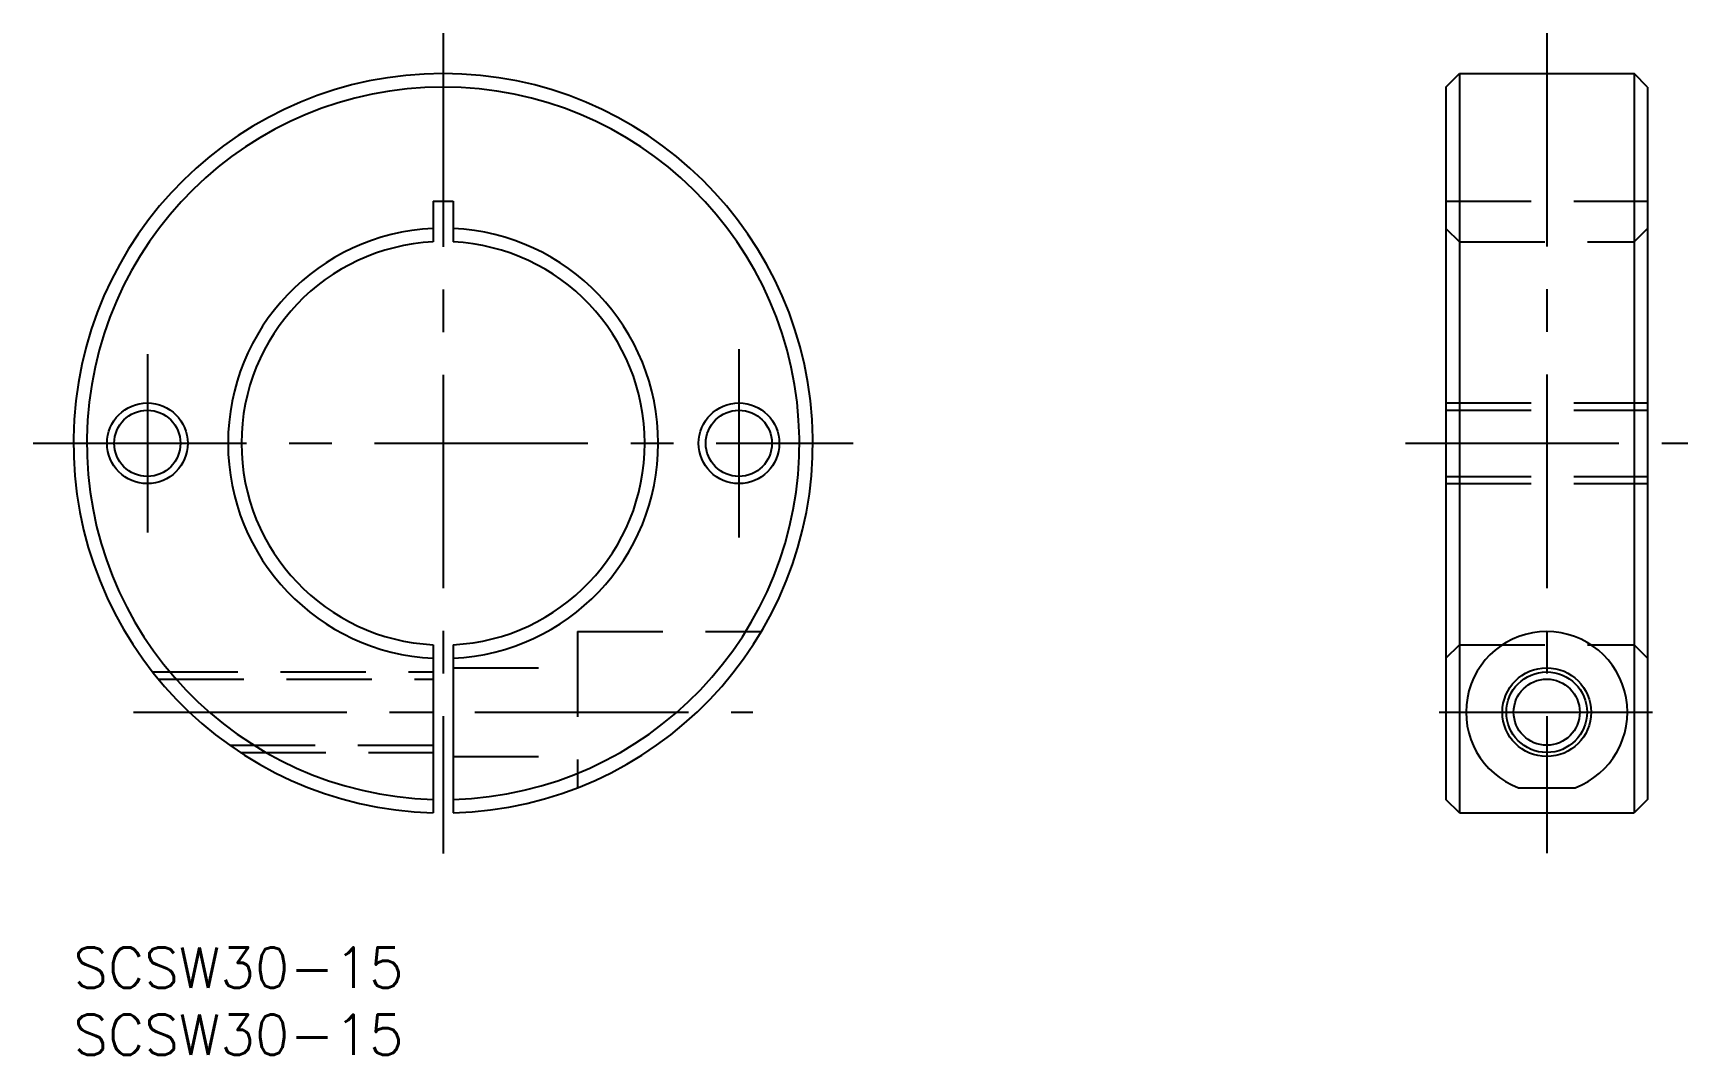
# Model space of a CAD drawing. Extents: x -3 to 120, y -8 to 68.
import ezdxf

# ---------------------------------------------------------------- set-up
doc = ezdxf.new("R2010")
doc.units = 0
doc.header["$LTSCALE"] = 0.5
doc.linetypes.add('CENTER', pattern=[50.8, 31.75, -6.35, 6.35, -6.35])
doc.linetypes.add('DASHED', pattern=[19.05, 12.7, -6.35])
for name, color, linetype in [('MSM_CENTER', 1, 'CENTER'), ('MSM_CONTINUOUS', 7, 'CONTINUOUS'), ('MSM_DASHED', 4, 'DASHED'), ('MSM_NARROW', 5, 'CONTINUOUS'), ('MSM_PART_NUMBER', 7, 'CONTINUOUS')]:
    doc.layers.add(name, color=color, linetype=linetype)
doc.styles.get("Standard").update_dxf_attribs({"font": 'txt.shx', "height": 3, "bigfont": 'bigfont.shx'})

# ---------------------------------------------------------------- blocks, each defined once
blk = doc.blocks.new('*U2')
at = {"layer": 'MSM_PART_NUMBER'}
blk.add_text('SCSW30-15', height=3, dxfattribs=at).set_placement((0, -3))
blk = doc.blocks.new('*U3')
at = {"layer": 'MSM_PART_NUMBER'}
blk.add_text('SCSW30-15', height=3, dxfattribs=at).set_placement((0, -8))

msp = doc.modelspace()

# ---------------------------------------------------------------- linework, layer by layer
at = {"layer": 'MSM_CENTER'}
for p, q in [((27.5, 67.99), (27.5, 6.99)), ((109.59, 68), (109.59, 7)), ((49.5, 44.49), (49.5, 30.49)), ((5.5, 44.12), (5.5, 30.86)), ((-3, 37.49), (58, 37.49)), ((99.09, 37.49), (120.09, 37.49)), ((4.47, 17.49), (50.53, 17.49)), ((101.59, 17.49), (117.59, 17.49))]:
    msp.add_line(p, q, dxfattribs=at)
at = {"layer": 'MSM_CONTINUOUS'}
for p, q in [((102.09, 63.99), (103.09, 64.99)), ((103.09, 65), (103.09, 10)), ((103.09, 64.99), (116.09, 64.99)), ((117.09, 63.99), (116.09, 64.99)), ((116.09, 64.99), (116.09, 10)), ((102.09, 64), (102.09, 11)), ((117.09, 63.99), (117.09, 11)), ((26.75, 55.49), (28.25, 55.49)), ((26.75, 55.49), (26.75, 52.47)), ((28.25, 55.49), (28.25, 52.47)), ((26.75, 22.51), (26.75, 10)), ((28.25, 22.51), (28.25, 10)), ((107.48, 11.87), (111.7, 11.87)), ((103.09, 10), (102.09, 11)), ((103.09, 10), (116.09, 10)), ((117.09, 11), (116.09, 10))]:
    msp.add_line(p, q, dxfattribs=at)
for centre, radius in [((5.5, 37.49), 2.46), ((49.5, 37.49), 2.46), ((109.59, 17.49), 3.3), ((109.59, 17.49), 2.46)]:
    msp.add_circle(centre, radius, dxfattribs=at)
for centre, radius, start, end in [((27.5, 37.49), 27.5, 271.5628, 268.4372), ((27.5, 37.49), 26.5, 271.6218, 268.3782), ((27.5, 37.49), 16, 92.6867, 267.3133), ((27.5, 37.49), 16, 272.6867, 87.3133), ((27.5, 37.49), 15, 92.866, 267.134), ((27.5, 37.49), 15, 272.866, 87.134), ((109.59, 17.49), 6, 290.5723, 249.4277)]:
    msp.add_arc(centre, radius, start, end, dxfattribs=at)
at = {"layer": 'MSM_DASHED'}
for p, q in [((102.09, 55.49), (117.09, 55.49)), ((102.09, 53.47), (103.09, 52.47)), ((117.09, 53.47), (116.09, 52.47)), ((103.09, 52.47), (116.09, 52.47)), ((102.09, 40.49), (117.09, 40.49)), ((102.09, 39.95), (117.09, 39.95)), ((102.09, 35.03), (117.09, 35.03)), ((102.09, 34.49), (117.09, 34.49)), ((37.5, 23.49), (37.5, 11.87)), ((37.5, 23.49), (51.17, 23.49)), ((102.09, 21.51), (103.09, 22.51)), ((103.09, 22.51), (116.09, 22.51)), ((117.09, 21.51), (116.09, 22.51)), ((5.88, 20.49), (26.75, 20.49)), ((6.32, 19.95), (26.75, 19.95)), ((28.25, 20.79), (37.5, 20.79)), ((11.63, 15.03), (26.75, 15.03)), ((12.43, 14.49), (26.75, 14.49)), ((28.25, 14.19), (37.5, 14.19))]:
    msp.add_line(p, q, dxfattribs=at)
at = {"layer": 'MSM_NARROW'}
for centre in [(5.5, 37.49), (49.5, 37.49), (109.59, 17.49)]:
    msp.add_circle(centre, 3, dxfattribs=at)

# ---------------------------------------------------------------- block references
at = {"layer": 'MSM_CONTINUOUS'}
for name in ['*U2', '*U3']:
    msp.add_blockref(name, (0, 0), dxfattribs=at)

doc.saveas('drawing.dxf')
